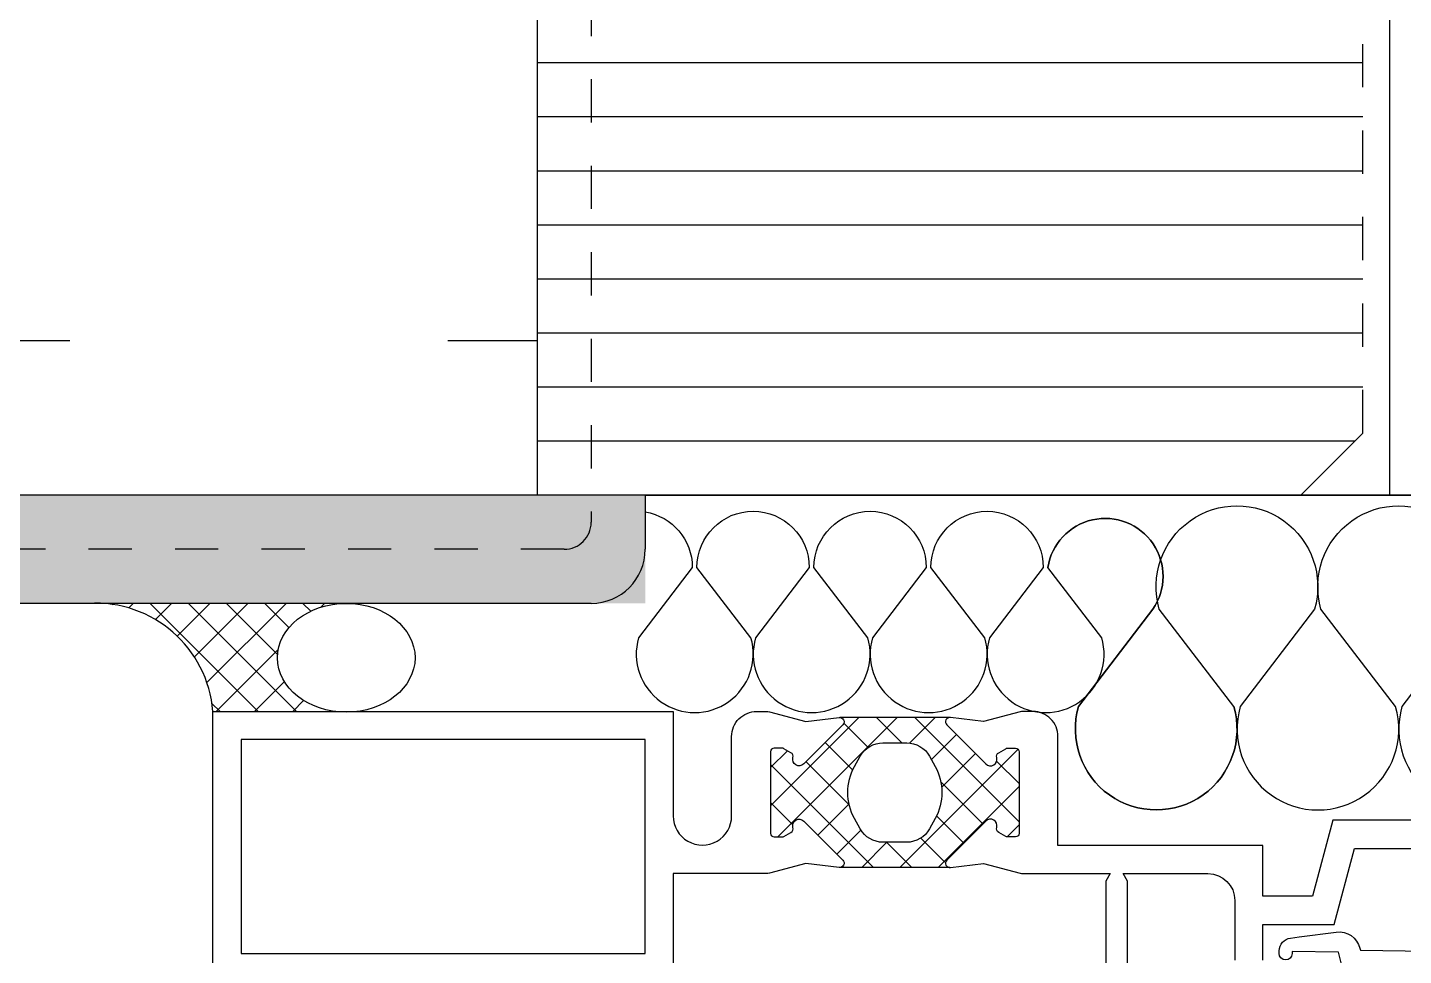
# Model space of a CAD drawing. Header units: inches. Extents: x 2854 to 3090, y 372 to 469.
# Drawn here: x 3053.243 to 3056.426, y 446.709 to 448.855 of the extents above; entities that cross this region are included whole.
import ezdxf

# ---------------------------------------------------------------- set-up
doc = ezdxf.new("R2010")
doc.units = ezdxf.units.IN
doc.header["$LTSCALE"] = 0.5
doc.header["$MEASUREMENT"] = 0
doc.linetypes.add('DASHED2', pattern=[0.375, 0.25, -0.125])
doc.linetypes.add('HIDDEN2', pattern=[0.1875, 0.125, -0.0625])
for name, color, linetype in [('HATCH', 12, 'CONTINUOUS'), ('LINE18', 9, 'CONTINUOUS'), ('line25', 2, 'CONTINUOUS'), ('LINE50', 5, 'CONTINUOUS'), ('LINE9', 9, 'CONTINUOUS')]:
    doc.layers.add(name, color=color, linetype=linetype)

msp = doc.modelspace()

# ---------------------------------------------------------------- hatches: boundary and pattern name
at = {"layer": 'HATCH'}
h = msp.add_hatch(dxfattribs=at)
h.set_pattern_fill('AR-SAND', color=256, scale=0.05)
h.set_pattern_definition([(37.50000000000001, (334.2836457087324, -93.61492571656947), (-0.003149667905480408, 0.09634118845065794), [0, -0.07600000000000001, 0, -0.085, 0, -0.08125]), (7.499999999999999, (334.2836457087324, -93.61492571656947), (0.08848883526338636, 0.141107303261487), [0, -0.041, 0, -0.0685, 0, -0.02625]), (327.5, (334.2221457087326, -93.61492571656947), (0.1557070930875748, 0.0002829526768482471), [0, -0.025, 0, -0.09000000000000001, 0, -0.1175]), (317.5, (334.2221457087326, -93.61492571656947), (0.1503063302286147, 0.04388377824671247), [0, -0.0125, 0, -0.059, 0, -0.0675])])
h.paths.add_polyline_path([(3051.796682268367, 452.91904846379), (3051.671684822933, 452.8565497410724), (3051.671684822931, 447.7733179720619), (3051.796682268367, 447.7733179720619)], flags=17)
h.paths.add_polyline_path([(3054.671682268367, 447.7733179720618), (3051.796682268368, 447.7733179720619), (3051.671684822931, 447.7733179720619), (3051.671684822931, 447.5858179720622), (3049.821679534094, 447.5858179720628), (3049.821679534094, 451.9315470966529), (3051.796682268367, 452.91904846379), (3051.796682268368, 458.503132747749), (3051.796682268367, 467.503132747749), (3051.546682268367, 467.503132747749), (3051.546682268367, 453.0735569609772), (3049.571679534094, 452.0860555938405), (3049.571679534094, 447.3358179720628), (3051.921684822931, 447.3358179720628), (3051.921684822931, 447.5233179720628), (3054.671682268367, 447.5233179720617)])
h = msp.add_hatch(dxfattribs=at)
h.set_pattern_fill('INSUL', color=256, scale=7, style=0)
h.set_pattern_definition([(0, (248.9636484665357, 36.87929611065124), (0, 2.625), []), (0, (248.9636484665357, 37.75429611065124), (0, 2.625), [0.875, -0.875]), (0, (248.9636484665357, 38.62929611065124), (0, 2.625), [0.875, -0.875])])
h.paths.add_polyline_path([(3069.046682268368, 458.503132747749), (3068.609182268368, 458.503132747749), (3068.609182268368, 458.003132747749), (3067.109182268368, 458.003132747749), (3067.109182268368, 458.503132747749), (3066.671682268368, 458.503132747749), (3066.421682268368, 458.503132747749), (3066.421682268367, 449.2733179720615), (3069.046682268367, 449.2733179720616)])
h.paths.add_polyline_path([(3054.421682268368, 458.503132747749), (3053.734182268368, 458.503132747749), (3053.734182268368, 458.003132747749), (3052.234182268368, 458.003132747749), (3052.234182268368, 458.503132747749), (3051.796682268368, 458.503132747749), (3051.796682268367, 447.7733179720619), (3054.421682268367, 447.773317972062)])
h = msp.add_hatch(dxfattribs=at)
h.set_pattern_fill('ANSI37', color=256, scale=0.5)
h.set_pattern_definition([(45, (334.2836457087324, -93.61492571656947), (-0.04419417382415922, 0.04419417382415922), []), (135, (334.2836457087324, -93.61492571656947), (-0.04419417382415922, -0.04419417382415922), [])])
edge = h.paths.add_edge_path()
edge.add_ellipse((3053.980119454407, 447.3974931368112), major_axis=(0.1591748401361159, 0), ratio=0.7904819325918538, start_angle=-270, end_angle=-99.28813868702753, ccw=False)
edge.add_line((3053.98011945441, 447.523317972062), (3053.415957886846, 447.5233179720623))
edge.add_arc((3053.400103059022, 447.2513467419429), 0.2724329744688692, 4.625825487410509, 86.66366272043291, ccw=False)
edge.add_line((3053.671648618044, 447.273317972062), (3053.954428711646, 447.273317972062))
h.paths.add_polyline_path([(3054.104790860845, 447.4757215794655), (3054.103774005076, 447.476702005975), (3054.107754614316, 447.4726725462502)])
h = msp.add_hatch(dxfattribs=at)
h.set_pattern_fill('ANSI37', color=256, scale=0.5, style=0)
h.set_pattern_definition([(45, (334.2836457087319, -74.34413646364487), (-0.04419417382415922, 0.04419417382415922), []), (135, (334.2836457087319, -74.34413646364487), (-0.04419417382415922, -0.04419417382415922), [])])
h.paths.add_polyline_path([(3054.926718411697, 446.1144312208939), (3054.926718411697, 445.867501014546, -0.973119193628529), (3054.736789673485, 445.8623250622793), (3054.73664863292, 446.1143780481066, -1.000279793165599)])
h.paths.add_polyline_path([(3054.744148618045, 445.9909661177199, 1), (3054.919218411697, 445.9909661177199, 1)], flags=16)
h.paths.add_polyline_path([(3056.09754808235, 445.7729987035722), (3056.222441951587, 445.7729987035722, -0.3927408574796724), (3056.202977400691, 445.7472769536283), (3055.926718411697, 445.6362991748805), (3055.926718411697, 445.7408690995335, 0.3145636000813645), (3055.9805911636, 446.0841474323428), (3055.984626655121, 446.1106596611443), (3056.011095862273, 446.1106596611443, -0.1494430697769666), (3056.113581176767, 445.991595787657), (3056.113581176767, 445.990998703572, 0.1929134893777459), (3056.121883475243, 445.9702813256359, -0.08922647140676533), (3056.136182031, 445.8762283317836), (3056.117301241348, 445.8728991391508, 0.31529878887884), (3056.114705530707, 445.8703034285098)])
h.paths.add_polyline_path([(3055.459806182956, 447.1518548527098, 0.7725978076390988), (3055.484849017373, 447.1665351732995, -0.343148791993915), (3055.489473172506, 447.1779112399187), (3055.505641754857, 447.1872461752913, -0.1316524975867668), (3055.509641754857, 447.1883179720611), (3055.528498161318, 447.1883179720611, -0.414213562373095), (3055.536498161317, 447.1803179720611), (3055.536498161317, 446.9913179720611, -0.414213562373095), (3055.528498161318, 446.9833179720611), (3055.509641754857, 446.9833179720611, -0.1316524975867363), (3055.505641754857, 446.9843897688309), (3055.489473172506, 446.9937247042035, -0.3431487919940244), (3055.484849017373, 447.0051007708227, 0.7725978076389638), (3055.459806182956, 447.0197810914124), (3055.352403446804, 446.9123783552603), (3055.145893789288, 446.9123783552603), (3055.038491053136, 447.0197810914124, 0.7725978076393586), (3055.013448218719, 447.0051007708227, -0.3431487919941011), (3055.008824063586, 446.9937247042035), (3054.992655481235, 446.9843897688309, -0.1316524975865104), (3054.988655481235, 446.9833179720611), (3054.969799074774, 446.9833179720611, -0.414213562373095), (3054.961799074774, 446.9913179720611), (3054.961799074774, 447.1803179720611, -0.414213562373095), (3054.969799074774, 447.1883179720611), (3054.988655481235, 447.1883179720611, -0.1316524975865104), (3054.992655481235, 447.1872461752913), (3055.008824063586, 447.1779112399187, -0.343148791994153), (3055.013448218719, 447.1665351732995, 0.7725978076392856), (3055.038491053136, 447.1518548527098), (3055.145893789288, 447.2592575888618), (3055.352403446804, 447.2592575888618)])
h.paths.add_polyline_path([(3055.276809929175, 446.9708179720612), (3055.221637763173, 446.9708179720612, -0.3238484292968788), (3055.16464668628, 447.0120558518544, -0.326501620107139), (3055.164646686513, 447.1595800901097, -0.3238484397582524), (3055.221637764116, 447.2008179720611), (3055.276809929175, 447.2008179720611, -0.3238484345287045), (3055.333801006423, 447.1595800911887, -0.3265016201076595), (3055.333801006423, 447.0120558529331, -0.3238484345260935)], flags=16)

# ---------------------------------------------------------------- linework, layer by layer
for p, q in [((3056.394664872552, 447.7733179720617), (3056.39466487255, 450.9798715701424)), ((3056.332164872552, 448.7733179720588), (3054.421682268367, 448.773317972059)), ((3056.332164872552, 448.6483179720588), (3054.421682268367, 448.648317972059)), ((3056.332164872552, 448.3983179720588), (3054.421682268367, 448.3983179720588)), ((3056.332164872552, 448.2733179720588), (3054.421682268367, 448.273317972059)), ((3056.332164872552, 448.1483179720588), (3054.421682268367, 448.148317972059)), ((3056.332164872552, 448.0233179720588), (3054.421682268367, 448.0233179720588)), ((3056.313446739142, 447.8983179720588), (3054.421682268367, 447.8983179720588)), ((3055.376545582427, 447.2592575888618), (3055.121751653664, 447.2592575888618)), ((3055.376545582427, 446.9123783552603), (3055.121751653664, 446.9123783552603))]:
    msp.add_line(p, q, dxfattribs=at)
for points in [[(3056.033520222199, 447.2848934387839, -1.331509838655778), (3055.674178505942, 447.2848934387839), (3055.846120271669, 447.5098206712004, 1.25386884222624), (3055.603151681501, 447.6062400516565, -1.253868842176588), (3055.846120271669, 447.5098206712001), (3055.674178505942, 447.2848934387839, 1.331509838655574), (3056.033520222199, 447.2848934387837), (3055.860915620752, 447.5097140796377, -1.331509838655574), (3056.220257337008, 447.5097140796375), (3056.048315571281, 447.2847868472211, 1.331509838655574), (3056.407657287537, 447.2847868472209), (3056.235052686091, 447.5096074880748, -1.331509838655574), (3056.594394402347, 447.5096074880747), (3056.42245263662, 447.2846802556584, 1.331509838655574), (3056.781794352876, 447.2846802556583), (3056.60918975143, 447.5095008965121, -1.331509838655574), (3056.968531467686, 447.509500896512), (3056.796589701959, 447.2845736640957, 1.331509838655574), (3057.155931418215, 447.2845736640954), (3056.983326816769, 447.5093943049493, -1.331509838655574), (3057.342668533025, 447.5093943049493)], [(3054.671682268367, 447.7347957193256, -0.3677135428508029), (3054.78074563971, 447.6065483915817), (3054.656400640485, 447.4438853153802, 1.331509838654881), (3054.916269702785, 447.4438853153802), (3054.791445353433, 447.6064713066004)], [(3054.791445353433, 447.6064713066004, -1), (3055.051314415733, 447.6064713066004), (3054.926969416507, 447.4438082303989, 1.331509838654881), (3055.186838478807, 447.4438082303989), (3055.062014129455, 447.6063942216191)], [(3055.062014129455, 447.6063942216191, -1), (3055.321883191755, 447.6063942216191), (3055.19753819253, 447.4437311454176, 1.331509838654881), (3055.45740725483, 447.4437311454176), (3055.332582905478, 447.6063171366378)], [(3055.332582905478, 447.6063171366378, -1), (3055.592451967778, 447.6063171366378), (3055.468106968553, 447.4436540604363, 1.331509838654881), (3055.727976030852, 447.4436540604363), (3055.603151681501, 447.6062400516565)]]:
    msp.add_lwpolyline(points, format="xyb", dxfattribs=at)
msp.add_lwpolyline([(3055.329376169374, 447.0018906425711, -0.2734560415951634), (3055.276809929175, 446.9708179720612), (3055.221637763173, 446.9708179720612, -0.2734560397667185), (3055.169071523172, 447.0018906422134), (3055.156050234586, 447.025552701052, -0.2569805071132461), (3055.156050234586, 447.1460832405935), (3055.169071523721, 447.1697453011933, -0.2734560434246889), (3055.221637764116, 447.2008179720611), (3055.276809929175, 447.2008179720611, -0.2734560415960702), (3055.329376169374, 447.1697453015511), (3055.342397458234, 447.1460832418317, -0.2569805071137504), (3055.342397458233, 447.0255527022899)], format="xyb", close=True, dxfattribs=at)
at = {"layer": 'LINE18', "linetype": 'HIDDEN2'}
msp.add_line((3056.332164872552, 447.9170361054692), (3056.332164872551, 450.8603629036003), dxfattribs=at)
at = {"layer": 'LINE18'}
msp.add_line((3056.332164872552, 447.9170361054692), (3056.188446739145, 447.7733179720617), dxfattribs=at)
for points in [[(3053.671648618044, 446.6483179720601), (3053.671648618044, 447.273317972062), (3054.736648618044, 447.2733179720619), (3054.736648618044, 447.0316698264048, 1.000000000003211), (3054.871648618045, 447.0316698264048), (3054.871648618045, 447.2153179720617, -0.4142135623740909), (3054.929648618045, 447.2733179720619), (3054.952440998245, 447.2733179720619, -0.06554346281528432), (3054.958911474373, 447.2724661177191), (3055.0436947577, 447.24974850542), (3055.12053296023, 447.2591830503782, -0.7132930678969658), (3055.128822721476, 447.2421865210499), (3055.038491053136, 447.1518548527098, -0.7725978076383387), (3055.013448218719, 447.1665351732995, 0.3431487919937011), (3055.008824063586, 447.1779112399187), (3054.992655481235, 447.1872461752913, 0.1316524975860435), (3054.988655481235, 447.1883179720611), (3054.969799074774, 447.1883179720611, 0.4142135623731601), (3054.961799074774, 447.1803179720611), (3054.961799074774, 446.9913179720611, 0.4142135623731601), (3054.969799074774, 446.9833179720611), (3054.988655481235, 446.9833179720611, 0.1316524975860434), (3054.992655481235, 446.9843897688309), (3055.008824063586, 446.9937247042035, 0.3431487919942176), (3055.013448218719, 447.0051007708227, -0.7725978076396093), (3055.038491053136, 447.0197810914124), (3055.128822721476, 446.9294494230722, -0.7132930678969659), (3055.12053296023, 446.912452893744), (3055.0436947577, 446.9218874387021), (3054.958911474379, 446.8991698264045, -0.06554346281523721), (3054.952440998251, 446.8983179720618), (3054.736648618044, 446.8983179720618), (3054.736648618044, 446.2633179720619)], [(3056.834680554466, 447.0216755276084), (3056.262432527815, 447.0216755276084), (3056.215341187884, 446.8459282543905), (3056.100681782633, 446.8459282543905), (3056.100681782633, 446.9633179720618), (3055.626648618047, 446.9633179720618), (3055.626648618048, 447.2153179720618, 0.4142135623740908), (3055.568648618048, 447.2733179720619), (3055.545856237848, 447.2733179720623, 0.06554346281804448), (3055.53938576172, 447.2724661177194), (3055.454602478392, 447.24974850542), (3055.377764275861, 447.2591830503782, 0.7132930678969379), (3055.369474514616, 447.2421865210499), (3055.459806182956, 447.1518548527098, 0.7725978076385306), (3055.484849017373, 447.1665351732995, -0.3431487919936307), (3055.489473172506, 447.1779112399187), (3055.505641754857, 447.1872461752913, -0.1316524975860437), (3055.509641754857, 447.1883179720611), (3055.528498161318, 447.1883179720611, -0.4142135623731601), (3055.536498161317, 447.1803179720611), (3055.536498161317, 446.9913179720611, -0.4142135623731601), (3055.528498161318, 446.9833179720611), (3055.509641754857, 446.9833179720611, -0.1316524975860435), (3055.505641754857, 446.9843897688309), (3055.489473172506, 446.9937247042035, -0.3431487919941411), (3055.484849017373, 447.0051007708227, 0.7725978076394043), (3055.459806182956, 447.0197810914124), (3055.369474514616, 446.9294494230722, 0.713293067896942), (3055.377764275861, 446.912452893744), (3055.454602478392, 446.9218874387021), (3055.53938576171, 446.8991698264055, 0.06554346281272118), (3055.545856237837, 446.8983179720627), (3055.747668559318, 446.8983179720607), (3055.737668559318, 446.880997463985), (3055.737668559318, 446.6484661177182)], [(3056.100681782633, 446.6984661177182), (3056.100681782633, 446.7809282543906), (3056.265217442102, 446.7809282543906), (3056.312308782033, 446.9566755276085), (3056.812308782033, 446.9566755276085), (3056.973344885122, 446.8159282543905), (3056.973344885122, 446.7134661177192), (3056.92119713518, 446.7134661177192, 0.3639702342661525), (3056.91134905765, 446.7052025994959)], [(3055.787668559318, 446.6484661177182), (3055.787668559318, 446.880997463985), (3055.777668559317, 446.8983179720624), (3055.973681782633, 446.8983179720619, -0.4142135623722979), (3056.035681782633, 446.8363179720619), (3056.035681782633, 446.6984661177181)], [(3056.284442521404, 446.682809540689), (3056.275849855092, 446.7168090119038), (3056.168369019549, 446.7183410961376), (3056.168297754351, 446.7133416040361, -0.9999999999999848), (3056.138300801743, 446.7137691952241), (3056.138388239048, 446.7199032147387, -0.3727193515204652), (3056.164512112111, 446.7492245605878), (3056.184551333161, 446.7518335108524), (3056.270253817475, 446.7629913057867, -0.3800361709519329), (3056.325184783346, 446.7256610128225), (3056.326337844288, 446.7210985800598), (3056.894678175451, 446.7129971798763, -0.4577045202689281), (3056.909271766809, 446.6956026043132)]]:
    msp.add_lwpolyline(points, format="xyb", dxfattribs=at)
msp.add_lwpolyline([(3054.671648618044, 446.7133179720602), (3054.671648618044, 447.2083179720619), (3053.736648618044, 447.2083179720619), (3053.736648618044, 446.7133179720602)], close=True, dxfattribs=at)
at = {"layer": 'line25'}
for p, q in [((3054.421682268368, 458.503132747749), (3054.421682268367, 447.7733179720616)), ((3056.332164872552, 448.5233179720588), (3054.421682268367, 448.523317972059)), ((3069.046682268368, 447.7733179720616), (3054.619068646118, 447.7733179720616))]:
    msp.add_line(p, q, dxfattribs=at)
at = {"layer": 'line25', "color": 12}
msp.add_arc((3053.400103059022, 447.2513467419429), 0.2724329744688597, 4.625825487411558, 93.3363372788053, dxfattribs=at)
msp.add_ellipse((3053.980119454407, 447.3974931368112), major_axis=(0.1591748401361158, 0), ratio=0.7904819325918538, start_param=-7.853981633974483, end_param=-1.570796326794897, dxfattribs=at)
at = {"layer": 'LINE50', "linetype": 'DASHED2', "ltscale": 0.5}
for p, q in [((3054.546682268367, 449.1355336486895), (3054.546682268367, 447.7108179720619)), ((3054.484182268367, 447.6483179720619), (3051.859184822931, 447.648317972063))]:
    msp.add_line(p, q, dxfattribs=at)
at = {"layer": 'LINE50'}
msp.add_line((3054.421682635062, 447.773317972062), (3051.796682268368, 447.7733179720619), dxfattribs=at)
at = {"layer": 'LINE50', "linetype": 'DASHED2', "ltscale": 0.5}
msp.add_arc((3054.484182268367, 447.7108179720619), 0.0625, 270, 0, dxfattribs=at)
at = {"layer": 'LINE9'}
for p, q in [((3054.671682635062, 447.773317972062), (3054.421682635062, 447.773317972062)), ((3054.671682268367, 447.7733179720616), (3054.671682268367, 447.6483179720628)), ((3054.671682635062, 447.773317972062), (3069.046682268368, 447.7733179720616)), ((3054.546682268367, 447.5233179720628), (3051.921684822931, 447.5233179720628))]:
    msp.add_line(p, q, dxfattribs=at)
msp.add_arc((3054.546682268367, 447.6483179720628), 0.125, 270, 0, dxfattribs=at)

doc.saveas('drawing.dxf')
